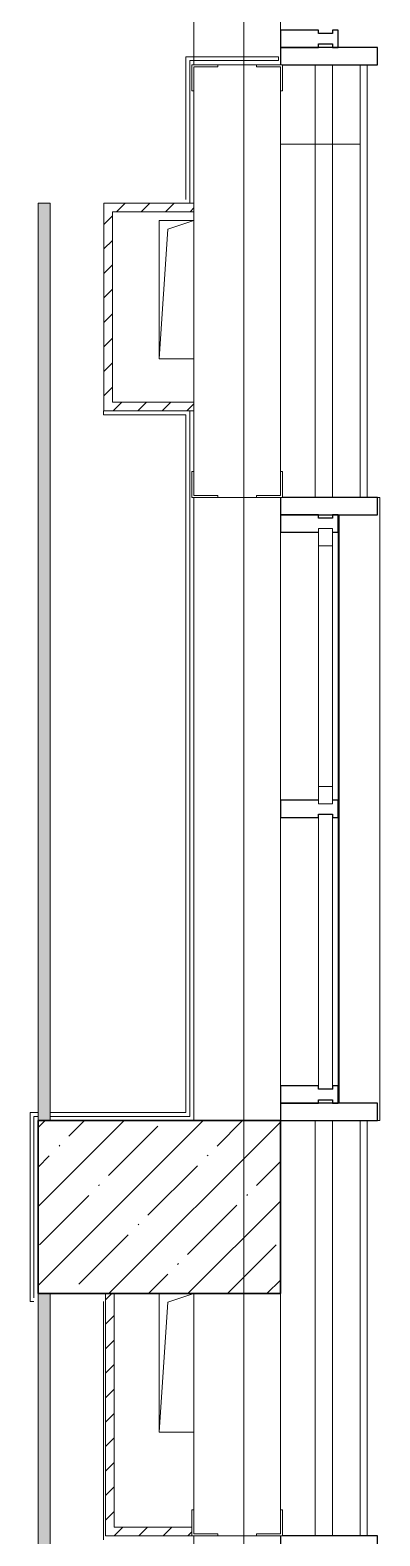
# Model space of a CAD drawing. Header units: millimetres. Extents: x 5993 to 95364, y 94667 to 143522.
# Drawn here: x 43682 to 43764.2, y 117153.3 to 117507.4 of the extents above; entities that cross this region are included whole.
import ezdxf

# ---------------------------------------------------------------- set-up
doc = ezdxf.new("R2010")
doc.units = ezdxf.units.MM
doc.linetypes.add('50_200_ШТРИХ_1Т_ш5_п1_п1_', pattern=[1400, 1000, -200, 0, -200])
doc.linetypes.add('Штрих короткий', pattern=[300, 150, -150])
for name, color, linetype, lineweight in [('0-2', 7, 'Continuous', 9), ('S-GRID-____-OTLN-1', 7, '50_200_ШТРИХ_1Т_ш5_п1_п1_', 9), ('Импосты витража', 7, 'Continuous', 9), ('Импосты витража-1', 7, 'Continuous', 25), ('Каркас_Импост', 7, 'Continuous', 13), ('Каркас_Импост-1', 7, 'Continuous', 9), ('Несущие колонны', 7, 'Continuous', 9), ('Несущие колонны-1', 7, 'Continuous', 35), ('Обобщенные модели', 7, 'Continuous', 9), ('Общие ребра', 7, 'Continuous', 9), ('Окна', 7, 'Continuous', 9), ('Остекление-1', 7, 'Continuous', 9), ('Перемычка-1', 7, 'Штрих короткий', 9), ('Стены', 7, 'Continuous', 9), ('Стены-1', 7, 'Continuous', 13)]:
    doc.layers.add(name, color=color, linetype=linetype, lineweight=lineweight)
doc.layers.add('Обобщенные модели-4', color=7, linetype='Continuous', lineweight=9, true_color=0x8080c0)
doc.layers.add('Штриховка разреза-5', color=7, linetype='Continuous', lineweight=5, true_color=0x8000ff)

# ---------------------------------------------------------------- blocks, each defined once
blk = doc.blocks.new('BSC_Колонна _Прямоугольная - 500х700-V2-АИ2_01_План напольных покрытий и плинтусов 1го этажа _Часть 2_')
at = {"layer": 'Несущие колонны'}
h = blk.add_hatch(dxfattribs=at)
h.set_pattern_fill('FP_7', color=256, style=0, pattern_type=2)
h.set_pattern_definition([(315, (-40300, 25550), (114.04925, 114.04925), []), (315, (-40300, 25435.95), (114.04925, 114.04925), [201.613, -40.323, 3.353, -36.97])])
h.paths.add_polyline_path([(-250, 197.3), (-250, -350), (250, -350), (250, 350), (-250, 350)], flags=0)
at = {"layer": 'Несущие колонны-1'}
for p, q in [((250, 350), (-250, 350)), ((-250, 350), (-250, -350)), ((250, -350), (250, 350)), ((-250, -350), (250, -350))]:
    blk.add_line(p, q, dxfattribs=at)
blk = doc.blocks.new('Проем_Дверь_Прямоугольный - 1800х2700h_оконные проемы-25805030-АИ2_01_План напольных покрытий и плинтусов 1го этажа _Часть 2_')
at = {"layer": 'Перемычка-1'}
for p, q in [((900, 125), (-900, 125)), ((900, -125), (-900, -125))]:
    blk.add_line(p, q, dxfattribs=at)
blk = doc.blocks.new('Прямоугольный импост - Откос НВФ_50х280 мм-25995271-АИ2_01_План напольных покрытий и плинтусов 1го этажа _Часть 2_')
at = {"layer": 'Импосты витража-1'}
for p, q in [((-50, 130), (0, 130)), ((-50, -150), (-50, 130)), ((0, 130), (0, -144)), ((0, -150), (-50, -150))]:
    blk.add_line(p, q, dxfattribs=at)
blk = doc.blocks.new('PNS_Панель прямоугольная2 - Нр_Стекло - 40мм-26243474-АИ2_01_План напольных покрытий и плинтусов 1го этажа _Часть 2_')
at = {"layer": 'Каркас_Импост'}
for p, q in [((-397.5, 0), (-397.5, 40)), ((-397.5, 40), (-347.5, 40)), ((-347.5, 40), (-347.5, 0)), ((397.5, 40), (347.5, 40)), ((347.5, 40), (347.5, 0)), ((397.5, 0), (397.5, 40)), ((-347.5, 0), (-397.5, 0)), ((347.5, 0), (397.5, 0))]:
    blk.add_line(p, q, dxfattribs=at)
at = {"layer": 'Каркас_Импост-1'}
for p, q in [((-347.5, 40), (347.5, 40)), ((-347.5, 0), (347.5, 0))]:
    blk.add_line(p, q, dxfattribs=at)
blk = doc.blocks.new('Прямоугольный импост - Импост структурный с накладкой - 150мм-25647633-АИ2_01_План напольных покрытий и плинтусов 1го этажа _Часть 2_')
at = {"layer": 'Импосты витража-1'}
for p, q in [((-25, 0), (-25, 17)), ((-25, 17), (25, 17)), ((-15, 0), (-25, 0)), ((-15, -40), (-15, 0)), ((25, 17), (25, 0)), ((-25, -150), (-25, -40)), ((-25, -40), (-15, -40)), ((25, -40), (25, -150)), ((25, -150), (-25, -150))]:
    blk.add_line(p, q, dxfattribs=at)
blk = doc.blocks.new('Прямоугольный импост - Импост структурный с накладкой - 150мм-25647642-АИ2_01_План напольных покрытий и плинтусов 1го этажа _Часть 2_')
at = {"layer": 'Импосты витража'}
for p, q in [((93625, -100), (94400, -100)), ((93625, -267), (94400, -267))]:
    blk.add_line(p, q, dxfattribs=at)
blk = doc.blocks.new('Прямоугольный импост - Импост структурный с накладкой - 150мм-V143-АИ2_01_План напольных покрытий и плинтусов 1го этажа _Часть 2_')
at = {"layer": 'Импосты витража-1'}
for p, q in [((-25, 0), (-25, 17)), ((-25, 17), (25, 17)), ((25, 0), (15, 0)), ((15, 0), (15, -40)), ((25, 17), (25, 0)), ((-25, -150), (-25, -40)), ((15, -40), (25, -40)), ((25, -40), (25, -150)), ((25, -150), (-25, -150))]:
    blk.add_line(p, q, dxfattribs=at)
blk = doc.blocks.new('PNS_Панель прямоугольная1 - Нр_Стекло - 40мм-25259299-АИ2_01_План напольных покрытий и плинтусов 1го этажа _Часть 2_')
at = {"layer": 'Остекление-1'}
for p, q in [((-387.5, 40), (387.5, 40)), ((-397.5, 0), (397.5, 0)), ((387.5, 0), (-387.5, 0))]:
    blk.add_line(p, q, dxfattribs=at)
blk = doc.blocks.new('Прямоугольный импост - Импост структурный с накладкой - 150мм-25647644-АИ2_01_План напольных покрытий и плинтусов 1го этажа _Часть 2_')
at = {"layer": 'Импосты витража-1'}
for p, q in [((-25, 0), (-25, 17)), ((-25, 17), (25, 17)), ((-15, 0), (-25, 0)), ((-15, -40), (-15, 0)), ((25, 0), (15, 0)), ((15, 0), (15, -40)), ((25, 17), (25, 0)), ((-25, -150), (-25, -40)), ((-25, -40), (-15, -40)), ((15, -40), (25, -40)), ((25, -40), (25, -150)), ((25, -150), (-25, -150))]:
    blk.add_line(p, q, dxfattribs=at)
blk = doc.blocks.new('Прямоугольный импост - Откос НВФ_50х280 мм-25993834-АИ2_01_План напольных покрытий и плинтусов 1го этажа _Часть 2_')
at = {"layer": 'Импосты витража-1'}
for p, q in [((-50, 130), (0, 130)), ((-50, -150), (-50, 130)), ((0, 130), (0, -144)), ((0, -150), (-50, -150))]:
    blk.add_line(p, q, dxfattribs=at)
blk = doc.blocks.new('Прямоугольный импост - Откос НВФ_50х280 мм-V153-АИ2_01_План напольных покрытий и плинтусов 1го этажа _Часть 2_')
at = {"layer": 'Импосты витража-1'}
for p, q in [((0, 130), (-50, 130)), ((-50, 130), (-50, -150)), ((0, -150), (0, 130)), ((-50, -150), (0, -150))]:
    blk.add_line(p, q, dxfattribs=at)
blk = doc.blocks.new('Прямоугольный импост - Откос НВФ_50х280 мм-31766540-АИ2_01_План напольных покрытий и плинтусов 1го этажа _Часть 2_')
at = {"layer": 'Импосты витража-1'}
for p, q in [((0, 130), (-50, 130)), ((-50, 130), (-50, -150)), ((0, -144), (0, 130)), ((-50, -150), (0, -150))]:
    blk.add_line(p, q, dxfattribs=at)
blk = doc.blocks.new('Прямоугольный импост - Импост структурный с накладкой - 150мм-27090926-АИ2_01_План напольных покрытий и плинтусов 1го этажа _Часть 2_')
at = {"layer": 'Импосты витража-1'}
for p, q in [((-25, 0), (-25, 17)), ((-25, 17), (25, 17)), ((-15, 0), (-25, 0)), ((-15, -40), (-15, 0)), ((25, 0), (15, 0)), ((15, 0), (15, -40)), ((25, 17), (25, 0)), ((-25, -150), (-25, -40)), ((-25, -40), (-15, -40)), ((15, -40), (25, -40)), ((25, -40), (25, -150)), ((25, -150), (-25, -150))]:
    blk.add_line(p, q, dxfattribs=at)
blk = doc.blocks.new('Проем_Дверь_Прямоугольный - 1800х3300h_дверные проемы-26971140-АИ2_01_План напольных покрытий и плинтусов 1го этажа _Часть 2_')
at = {"layer": 'Перемычка-1'}
for p, q in [((900, 125), (-900, 125)), ((900, -125), (-900, -125))]:
    blk.add_line(p, q, dxfattribs=at)
blk = doc.blocks.new('Фахверк_СКБ_Уголок - 250_2700-27497298-АИ2_01_План напольных покрытий и плинтусов 1го этажа _Часть 2_')
at = {"layer": 'Обобщенные модели'}
for p, q in [((200, 181), (125, 181)), ((125, 181), (125, 106)), ((131, 106), (131, 175)), ((131, 175), (200, 175)), ((200, 175), (200, 181)), ((125, 106), (131, 106)), ((131, -6), (125, -6)), ((125, -6), (125, -81)), ((131, -75), (131, -6)), ((125, -81), (200, -81)), ((200, -75), (131, -75)), ((200, -81), (200, -75))]:
    blk.add_line(p, q, dxfattribs=at)
blk = doc.blocks.new('AR_Отверстие прямоугольное _в плите_ - AR_Отверстие прямоугольное _в плите_-30511826-АИ2_01_План напольных покрытий и плинтусов 1го этажа _Часть 2_')
at = {"layer": 'Обобщенные модели'}
for p, q in [((50, 200), (-50, 200)), ((-50, 200), (-50, -200)), ((-50, -200), (-25, 175)), ((-25, 175), (50, 200)), ((-50, -200), (50, -200))]:
    blk.add_line(p, q, dxfattribs=at)
blk = doc.blocks.new('AR_Отверстие прямоугольное _в плите_ - AR_Отверстие прямоугольное _в плите_-V233-АИ2_01_План напольных покрытий и плинтусов 1го этажа _Часть 2_')
at = {"layer": 'Обобщенные модели'}
for p, q in [((-50, 200), (-50, -200)), ((-50, -200), (-25, 175)), ((-25, 175), (50, 200)), ((-50, -200), (50, -200))]:
    blk.add_line(p, q, dxfattribs=at)
blk = doc.blocks.new('Отлив_СКБ - Отлив витража_120_НВФ-31885687-АИ2_01_План напольных покрытий и плинтусов 1го этажа _Часть 2_')
at = {"layer": 'Окна'}
for p, q in [((1750, -2), (50, -2)), ((0, -120), (0, -113)), ((0, -120), (1800, -120)), ((1800, -113), (1800, -120))]:
    blk.add_line(p, q, dxfattribs=at)

msp = doc.modelspace()

# ---------------------------------------------------------------- hatches: boundary and pattern name
at = {"layer": 'Обобщенные модели-4'}
for points in [[(43686.69, 117250.96), (43686.69, 117466.66), (43683.84, 117466.66), (43683.84, 117250.96)], [(43686.69, 116996.6), (43686.69, 117210.26), (43683.84, 117210.26), (43683.84, 116996.6)]]:
    msp.add_hatch(color=256, dxfattribs=at).paths.add_polyline_path(points, flags=0)

# ---------------------------------------------------------------- linework, layer by layer
at = {"layer": 'S-GRID-____-OTLN-1', "color": 251, "ltscale": 0.6, "true_color": 0x636466}
msp.add_line((43732.23, 113733.6), (43732.23, 118157.62), dxfattribs=at)
at = {"layer": 'Обобщенные модели'}
for p, q in [((43686.69, 117466.66), (43683.84, 117466.66)), ((43683.84, 117466.66), (43683.84, 117250.96)), ((43686.69, 117250.96), (43686.69, 117466.66)), ((43683.84, 117210.26), (43683.84, 116996.6)), ((43686.69, 116996.6), (43686.69, 117210.26))]:
    msp.add_line(p, q, dxfattribs=at)
at = {"layer": 'Общие ребра'}
for p, q in [((43748.95, 117480.5), (43748.95, 117499.22)), ((43753.02, 117480.5), (43753.02, 117499.22)), ((43740.81, 117403.58), (43740.81, 117480.5)), ((43740.81, 117480.5), (43740.81, 117403.58)), ((43748.95, 117397.47), (43748.95, 117480.5)), ((43753.02, 117397.47), (43753.02, 117480.5)), ((43759.53, 117480.5), (43759.53, 117397.47)), ((43759.53, 117397.47), (43759.53, 117480.5)), ((43748.95, 117153.29), (43748.95, 117250.96)), ((43753.02, 117153.29), (43753.02, 117250.96)), ((43759.53, 117250.96), (43759.53, 117153.29)), ((43759.53, 117153.29), (43759.53, 117250.96)), ((43740.81, 117159.39), (43740.81, 117210.26)), ((43740.81, 117210.26), (43740.81, 117159.39))]:
    msp.add_line(p, q, dxfattribs=at)
at = {"layer": 'Стены'}
for p, q in [((43720.46, 117501.09), (43720.46, 117643.86)), ((43718.59, 117467.55), (43718.59, 117501.09)), ((43718.59, 117501.09), (43740.33, 117501.09)), ((43719.49, 117500.19), (43719.49, 117466.66)), ((43740.33, 117500.19), (43719.49, 117500.19)), ((43720.46, 117499.22), (43720.46, 117500.19)), ((43740.33, 117501.09), (43740.33, 117500.19)), ((43699.22, 117417.82), (43699.22, 117416.93)), ((43718.59, 117416.93), (43699.22, 117416.93)), ((43718.59, 117252.83), (43718.59, 117416.93)), ((43719.49, 117417.82), (43719.49, 117251.94)), ((43720.46, 117250.96), (43720.46, 117397.47)), ((43681.96, 117252.83), (43683.84, 117252.83)), ((43681.96, 117208.39), (43681.96, 117252.83)), ((43683.84, 117251.94), (43682.86, 117251.94)), ((43682.86, 117251.94), (43682.86, 117209.29)), ((43686.69, 117252.83), (43718.59, 117252.83)), ((43719.49, 117251.94), (43686.69, 117251.94)), ((43681.96, 117208.39), (43682.86, 117208.39)), ((43699.22, 117152.39), (43699.22, 117208.39)), ((43720.46, 117006.77), (43720.46, 117153.29))]:
    msp.add_line(p, q, dxfattribs=at)
at = {"layer": 'Стены-1'}
for p, q in [((43735.2, 117499.22), (43726.08, 117499.22)), ((43759.53, 117499.22), (43741.3, 117499.22)), ((43759.53, 117499.22), (43759.53, 117480.5)), ((43761.16, 117499.22), (43759.53, 117499.22)), ((43759.53, 117480.5), (43759.53, 117499.22)), ((43761.16, 117480.5), (43761.16, 117499.22)), ((43720.46, 117493.11), (43720.46, 117403.58)), ((43740.81, 117480.5), (43740.81, 117493.11)), ((43740.81, 117493.11), (43740.81, 117480.5)), ((43740.81, 117480.5), (43759.53, 117480.5)), ((43759.53, 117480.5), (43740.81, 117480.5)), ((43761.16, 117397.47), (43761.16, 117480.5)), ((43720.46, 117466.66), (43699.3, 117466.66)), ((43699.3, 117466.66), (43699.3, 117417.82)), ((43720.46, 117464.62), (43720.46, 117466.66)), ((43701.34, 117464.62), (43720.46, 117464.62)), ((43701.34, 117419.86), (43701.34, 117464.62)), ((43699.3, 117417.82), (43720.46, 117417.82)), ((43720.46, 117419.86), (43701.34, 117419.86)), ((43720.46, 117417.82), (43720.46, 117419.86)), ((43726.08, 117397.47), (43735.2, 117397.47)), ((43741.3, 117397.47), (43759.53, 117397.47)), ((43759.53, 117397.47), (43761.16, 117397.47)), ((43759.53, 117250.96), (43740.81, 117250.96)), ((43761.16, 117250.96), (43759.53, 117250.96)), ((43761.16, 117153.29), (43761.16, 117250.96)), ((43699.71, 117210.26), (43699.71, 117153.29)), ((43701.74, 117155.32), (43701.74, 117210.26)), ((43720.46, 117210.26), (43720.46, 117159.39)), ((43719.98, 117155.32), (43701.74, 117155.32)), ((43699.71, 117153.29), (43719.98, 117153.29)), ((43726.08, 117153.29), (43735.2, 117153.29)), ((43741.3, 117153.29), (43759.53, 117153.29)), ((43759.53, 117153.29), (43761.16, 117153.29))]:
    msp.add_line(p, q, dxfattribs=at)
at = {"layer": 'Штриховка разреза-5'}
for p, q in [((43702.28, 117464.62), (43704.32, 117466.66)), ((43708.04, 117464.62), (43710.07, 117466.66)), ((43713.79, 117464.62), (43715.83, 117466.66)), ((43699.3, 117461.64), (43701.34, 117463.68)), ((43719.55, 117464.62), (43720.46, 117465.54)), ((43699.3, 117455.89), (43701.34, 117457.92)), ((43699.3, 117450.13), (43701.34, 117452.17)), ((43699.3, 117444.38), (43701.34, 117446.41)), ((43699.3, 117438.62), (43701.34, 117440.66)), ((43699.3, 117432.87), (43701.34, 117434.9)), ((43699.3, 117427.11), (43701.34, 117429.14)), ((43699.3, 117421.35), (43701.34, 117423.39)), ((43701.52, 117417.82), (43703.56, 117419.86)), ((43707.28, 117417.82), (43709.32, 117419.86)), ((43713.04, 117417.82), (43715.07, 117419.86)), ((43718.79, 117417.82), (43720.46, 117419.5)), ((43699.71, 117208.81), (43701.17, 117210.26)), ((43699.71, 117203.05), (43701.74, 117205.09)), ((43699.71, 117197.3), (43701.74, 117199.33)), ((43699.71, 117191.54), (43701.74, 117193.57)), ((43699.71, 117185.78), (43701.74, 117187.82)), ((43699.71, 117180.03), (43701.74, 117182.06)), ((43699.71, 117174.27), (43701.74, 117176.31)), ((43699.71, 117168.52), (43701.74, 117170.55)), ((43699.71, 117162.76), (43701.74, 117164.8)), ((43699.71, 117157.01), (43701.74, 117159.04)), ((43701.74, 117153.29), (43703.78, 117155.32)), ((43707.5, 117153.29), (43709.53, 117155.32)), ((43713.25, 117153.29), (43715.29, 117155.32)), ((43719.01, 117153.29), (43719.98, 117154.25))]:
    msp.add_line(p, q, dxfattribs=at)

# ---------------------------------------------------------------- block references
at = {"layer": '0-2', "xscale": 0.08139549610658335, "yscale": 0.08139549610658335, "zscale": 0.08139549610658335}
for name, p, rotation in [('Проем_Дверь_Прямоугольный - 1800х3300h_дверные проемы-26971140-АИ2_01_План напольных покрытий и плинтусов 1го этажа _Часть 2_', (43730.64, 117572.47), 269.9999999999999), ('Прямоугольный импост - Откос НВФ_50х280 мм-31766540-АИ2_01_План напольных покрытий и плинтусов 1го этажа _Часть 2_', (43753.02, 117499.22), 270.0000000000007), ('Фахверк_СКБ_Уголок - 250_2700-27497298-АИ2_01_План напольных покрытий и плинтусов 1го этажа _Часть 2_', (43726.57, 117509.39), 269.9999999999999), ('Фахверк_СКБ_Уголок - 250_2700-27497298-АИ2_01_План напольных покрытий и плинтусов 1го этажа _Часть 2_', (43734.71, 117387.3), 89.99999999999991), ('Проем_Дверь_Прямоугольный - 1800х2700h_оконные проемы-25805030-АИ2_01_План напольных покрытий и плинтусов 1го этажа _Часть 2_', (43730.64, 117324.22), 269.9999999999999), ('Отлив_СКБ - Отлив витража_120_НВФ-31885687-АИ2_01_План напольных покрытий и плинтусов 1го этажа _Часть 2_', (43754.41, 117250.96), 90), ('Прямоугольный импост - Импост структурный с накладкой - 150мм-25647642-АИ2_01_План напольных покрытий и плинтусов 1го этажа _Часть 2_', (43732.67, 109705.6), 89.99999999999999), ('PNS_Панель прямоугольная2 - Нр_Стекло - 40мм-26243474-АИ2_01_План напольных покрытий и плинтусов 1го этажа _Часть 2_', (43753.02, 117357.79), 89.99999999999753), ('Прямоугольный импост - Импост структурный с накладкой - 150мм-25647642-АИ2_01_План напольных покрытий и плинтусов 1го этажа _Часть 2_', (43732.67, 109638.45), 89.99999999999999), ('PNS_Панель прямоугольная1 - Нр_Стекло - 40мм-25259299-АИ2_01_План напольных покрытий и плинтусов 1го этажа _Часть 2_', (43753.02, 117290.64), 89.99999999999753), ('Прямоугольный импост - Откос НВФ_50х280 мм-V153-АИ2_01_План напольных покрытий и плинтусов 1го этажа _Часть 2_', (43753.02, 117250.96), 269.9999999999975), ('BSC_Колонна _Прямоугольная - 500х700-V2-АИ2_01_План напольных покрытий и плинтусов 1го этажа _Часть 2_', (43712.33, 117230.61), 89.9999999999999), ('Фахверк_СКБ_Уголок - 250_2700-27497298-АИ2_01_План напольных покрытий и плинтусов 1го этажа _Часть 2_', (43734.71, 117143.11), 89.99999999999991), ('Проем_Дверь_Прямоугольный - 1800х2700h_оконные проемы-25805030-АИ2_01_План напольных покрытий и плинтусов 1го этажа _Часть 2_', (43730.64, 117080.03), 269.9999999999999)]:
    msp.add_blockref(name, p, dxfattribs=dict(at, rotation=rotation))
at = {"layer": '0-2', "extrusion": (0, 0, -1), "xscale": 0.08139549610658335, "yscale": 0.08139549610658335, "zscale": 0.08139549610658335}
for name, p, rotation in [('Прямоугольный импост - Импост структурный с накладкой - 150мм-27090926-АИ2_01_План напольных покрытий и плинтусов 1го этажа _Часть 2_', (-43753.02, 117505.32), 89.99999999999926), ('Прямоугольный импост - Откос НВФ_50х280 мм-25993834-АИ2_01_План напольных покрытий и плинтусов 1го этажа _Часть 2_', (-43753.02, 117397.47), 90.00000000000249), ('Прямоугольный импост - Импост структурный с накладкой - 150мм-V143-АИ2_01_План напольных покрытий и плинтусов 1го этажа _Часть 2_', (-43753.02, 117391.37), 90.00000000000249), ('Прямоугольный импост - Импост структурный с накладкой - 150мм-25647633-АИ2_01_План напольных покрытий и плинтусов 1го этажа _Часть 2_', (-43753.02, 117324.22), 90.00000000000249), ('Прямоугольный импост - Импост структурный с накладкой - 150мм-25647644-АИ2_01_План напольных покрытий и плинтусов 1го этажа _Часть 2_', (-43753.02, 117257.07), 90.00000000000249), ('Прямоугольный импост - Откос НВФ_50х280 мм-25995271-АИ2_01_План напольных покрытий и плинтусов 1го этажа _Часть 2_', (-43753.02, 117153.29), 90.00000000000101)]:
    msp.add_blockref(name, p, dxfattribs=dict(at, rotation=rotation))
at = {"layer": '0-2', "xscale": 0.08139549610658335, "yscale": 0.08139549610658335, "zscale": 0.08139549610658335}
for name, p in [('AR_Отверстие прямоугольное _в плите_ - AR_Отверстие прямоугольное _в плите_-30511826-АИ2_01_План напольных покрытий и плинтусов 1го этажа _Часть 2_', (43716.4, 117446.31)), ('AR_Отверстие прямоугольное _в плите_ - AR_Отверстие прямоугольное _в плите_-V233-АИ2_01_План напольных покрытий и плинтусов 1го этажа _Часть 2_', (43716.4, 117193.98))]:
    msp.add_blockref(name, p, dxfattribs=at)

doc.saveas('drawing.dxf')
